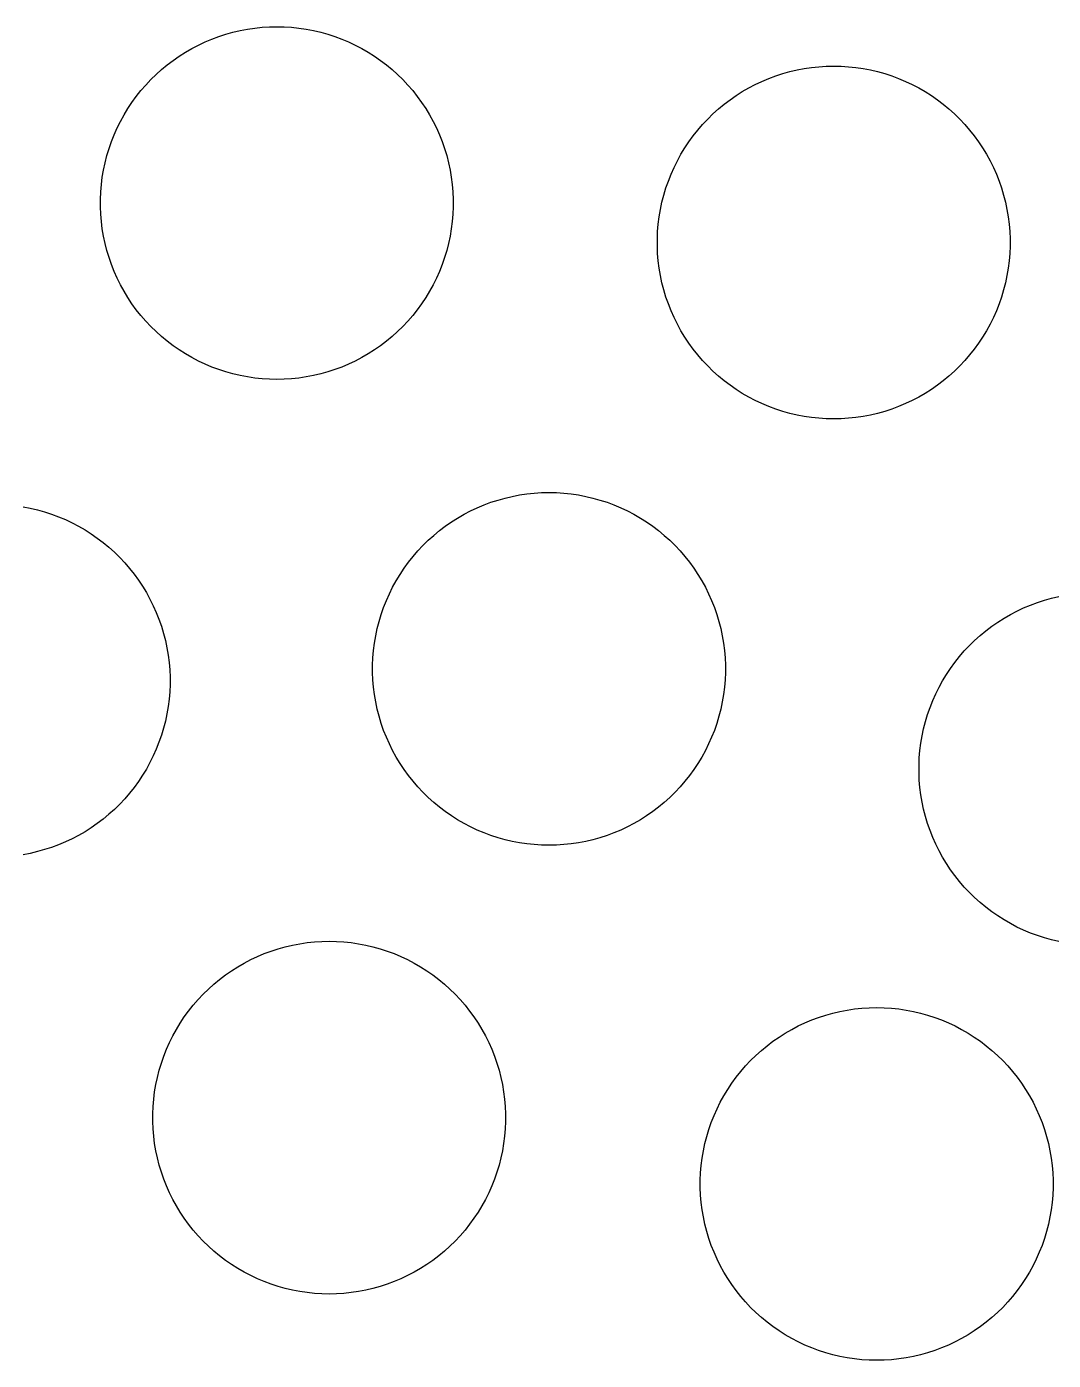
# Model space of a CAD drawing. Header units: metres. Extents: x -102 to 102, y -50 to 50.
# Drawn here: x 49.25 to 58.56, y 18.55 to 30.65 of the extents above; entities that cross this region are included whole.
import ezdxf

# ---------------------------------------------------------------- set-up
doc = ezdxf.new("R2010")
doc.units = ezdxf.units.M

msp = doc.modelspace()

# ---------------------------------------------------------------- linework, layer by layer
for p, q in [((51.1205, 30.5957), (51.1857, 30.611)), ((51.1857, 30.611), (51.2515, 30.6236)), ((51.2515, 30.6236), (51.3178, 30.6334)), ((51.3178, 30.6334), (51.3845, 30.6404)), ((51.3845, 30.6404), (51.4514, 30.6446)), ((51.4514, 30.6446), (51.5184, 30.646)), ((51.5184, 30.646), (51.5854, 30.6446)), ((51.5854, 30.6446), (51.6523, 30.6404)), ((51.6523, 30.6404), (51.7189, 30.6334)), ((51.7189, 30.6334), (51.7852, 30.6236)), ((51.7852, 30.6236), (51.851, 30.611)), ((51.851, 30.611), (51.9163, 30.5957)), ((50.8069, 30.4791), (50.8676, 30.5077)), ((50.8676, 30.5077), (50.9294, 30.5336)), ((50.9294, 30.5336), (50.9922, 30.557)), ((50.9922, 30.557), (51.0559, 30.5777)), ((51.0559, 30.5777), (51.1205, 30.5957)), ((51.9163, 30.5957), (51.9808, 30.5777)), ((51.9808, 30.5777), (52.0445, 30.557)), ((52.0445, 30.557), (52.1073, 30.5336)), ((52.1073, 30.5336), (52.1691, 30.5077)), ((52.1691, 30.5077), (52.2298, 30.4791)), ((50.5779, 30.3404), (50.6329, 30.3787)), ((50.6329, 30.3787), (50.6895, 30.4146)), ((50.6895, 30.4146), (50.7476, 30.4481)), ((50.7476, 30.4481), (50.8069, 30.4791)), ((52.2298, 30.4791), (52.2892, 30.4481)), ((52.2892, 30.4481), (52.3472, 30.4146)), ((52.3472, 30.4146), (52.4038, 30.3787)), ((52.4038, 30.3787), (52.4588, 30.3404)), ((50.4231, 30.2124), (50.4729, 30.2572)), ((50.4729, 30.2572), (50.5245, 30.2999)), ((50.5245, 30.2999), (50.5779, 30.3404)), ((52.4588, 30.3404), (52.5122, 30.2999)), ((52.5122, 30.2999), (52.5638, 30.2572)), ((52.5638, 30.2572), (52.6136, 30.2124)), ((56.1715, 30.2381), (56.2368, 30.2534)), ((56.2368, 30.2534), (56.3026, 30.266)), ((56.3026, 30.266), (56.3689, 30.2757)), ((56.3689, 30.2757), (56.4356, 30.2827)), ((56.4356, 30.2827), (56.5025, 30.287)), ((56.5025, 30.287), (56.5695, 30.2884)), ((56.5695, 30.2884), (56.6364, 30.287)), ((56.6364, 30.287), (56.7033, 30.2827)), ((56.7033, 30.2827), (56.77, 30.2757)), ((56.77, 30.2757), (56.8363, 30.266)), ((56.8363, 30.266), (56.9021, 30.2534)), ((56.9021, 30.2534), (56.9674, 30.2381)), ((50.3293, 30.1166), (50.3752, 30.1655)), ((50.3752, 30.1655), (50.4231, 30.2124)), ((52.6136, 30.2124), (52.6615, 30.1655)), ((52.6615, 30.1655), (52.7074, 30.1166)), ((55.858, 30.1215), (55.9187, 30.15)), ((55.9187, 30.15), (55.9805, 30.176)), ((55.9805, 30.176), (56.0433, 30.1994)), ((56.0433, 30.1994), (56.107, 30.2201)), ((56.107, 30.2201), (56.1715, 30.2381)), ((56.9674, 30.2381), (57.0319, 30.2201)), ((57.0319, 30.2201), (57.0956, 30.1994)), ((57.0956, 30.1994), (57.1584, 30.176)), ((57.1584, 30.176), (57.2202, 30.15)), ((57.2202, 30.15), (57.2809, 30.1215)), ((50.2045, 29.9591), (50.2439, 30.0134)), ((50.2439, 30.0134), (50.2855, 30.0659)), ((50.2855, 30.0659), (50.3293, 30.1166)), ((52.7074, 30.1166), (52.7512, 30.0659)), ((52.7512, 30.0659), (52.7928, 30.0134)), ((52.7928, 30.0134), (52.8322, 29.9591)), ((55.629, 29.9828), (55.684, 30.021)), ((55.684, 30.021), (55.7406, 30.0569)), ((55.7406, 30.0569), (55.7986, 30.0905)), ((55.7986, 30.0905), (55.858, 30.1215)), ((57.2809, 30.1215), (57.3403, 30.0905)), ((57.3403, 30.0905), (57.3983, 30.0569)), ((57.3983, 30.0569), (57.4549, 30.021)), ((57.4549, 30.021), (57.5099, 29.9828)), ((50.1327, 29.846), (50.1674, 29.9033)), ((50.1674, 29.9033), (50.2045, 29.9591)), ((52.8322, 29.9591), (52.8693, 29.9033)), ((52.8693, 29.9033), (52.904, 29.846)), ((55.4742, 29.8547), (55.524, 29.8996)), ((55.524, 29.8996), (55.5756, 29.9423)), ((55.5756, 29.9423), (55.629, 29.9828)), ((57.5099, 29.9828), (57.5633, 29.9423)), ((57.5633, 29.9423), (57.6149, 29.8996)), ((57.6149, 29.8996), (57.6647, 29.8547)), ((50.0706, 29.7272), (50.1004, 29.7873)), ((50.1004, 29.7873), (50.1327, 29.846)), ((52.904, 29.846), (52.9363, 29.7873)), ((52.9363, 29.7873), (52.9661, 29.7272)), ((55.3804, 29.759), (55.4263, 29.8078)), ((55.4263, 29.8078), (55.4742, 29.8547)), ((57.6647, 29.8547), (57.7126, 29.8078)), ((57.7126, 29.8078), (57.7585, 29.759)), ((50.0187, 29.6037), (50.0434, 29.666)), ((50.0434, 29.666), (50.0706, 29.7272)), ((52.9661, 29.7272), (52.9933, 29.666)), ((52.9933, 29.666), (53.018, 29.6037)), ((55.2556, 29.6015), (55.295, 29.6557)), ((55.295, 29.6557), (55.3366, 29.7082)), ((55.3366, 29.7082), (55.3804, 29.759)), ((57.7585, 29.759), (57.8023, 29.7082)), ((57.8023, 29.7082), (57.8439, 29.6557)), ((57.8439, 29.6557), (57.8833, 29.6015)), ((49.9773, 29.4763), (49.9967, 29.5404)), ((49.9967, 29.5404), (50.0187, 29.6037)), ((53.018, 29.6037), (53.04, 29.5404)), ((53.04, 29.5404), (53.0594, 29.4763)), ((55.1838, 29.4884), (55.2185, 29.5457)), ((55.2185, 29.5457), (55.2556, 29.6015)), ((57.8833, 29.6015), (57.9204, 29.5457)), ((57.9204, 29.5457), (57.9551, 29.4884)), ((49.9467, 29.3458), (49.9606, 29.4114)), ((49.9606, 29.4114), (49.9773, 29.4763)), ((53.0594, 29.4763), (53.0761, 29.4114)), ((53.0761, 29.4114), (53.09, 29.3458)), ((55.1217, 29.3696), (55.1515, 29.4296)), ((55.1515, 29.4296), (55.1838, 29.4884)), ((57.9551, 29.4884), (57.9874, 29.4296)), ((57.9874, 29.4296), (58.0172, 29.3696)), ((49.9271, 29.2132), (49.9355, 29.2797)), ((49.9355, 29.2797), (49.9467, 29.3458)), ((53.09, 29.3458), (53.1012, 29.2797)), ((53.1012, 29.2797), (53.1096, 29.2132)), ((55.0698, 29.2461), (55.0945, 29.3084)), ((55.0945, 29.3084), (55.1217, 29.3696)), ((58.0172, 29.3696), (58.0444, 29.3084)), ((58.0444, 29.3084), (58.0691, 29.2461)), ((49.9215, 29.1465), (49.9271, 29.2132)), ((53.1096, 29.2132), (53.1152, 29.1465)), ((55.0284, 29.1186), (55.0478, 29.1828)), ((55.0478, 29.1828), (55.0698, 29.2461)), ((58.0691, 29.2461), (58.0911, 29.1828)), ((58.0911, 29.1828), (58.1105, 29.1186)), ((49.9187, 29.0795), (49.9215, 29.1465)), ((49.9187, 29.0125), (49.9187, 29.0795)), ((53.1152, 29.1465), (53.118, 29.0795)), ((53.118, 29.0795), (53.118, 29.0125)), ((54.9978, 28.9882), (55.0117, 29.0537)), ((55.0117, 29.0537), (55.0284, 29.1186)), ((58.1105, 29.1186), (58.1272, 29.0537)), ((58.1272, 29.0537), (58.1411, 28.9882)), ((49.9215, 28.9455), (49.9187, 29.0125)), ((49.9271, 28.8788), (49.9215, 28.9455)), ((53.1152, 28.9455), (53.1096, 28.8788)), ((53.118, 29.0125), (53.1152, 28.9455)), ((54.9782, 28.8556), (54.9866, 28.9221)), ((54.9866, 28.9221), (54.9978, 28.9882)), ((58.1411, 28.9882), (58.1523, 28.9221)), ((58.1523, 28.9221), (58.1607, 28.8556)), ((49.9355, 28.8123), (49.9271, 28.8788)), ((49.9467, 28.7462), (49.9355, 28.8123)), ((53.1012, 28.8123), (53.09, 28.7462)), ((53.1096, 28.8788), (53.1012, 28.8123)), ((54.9726, 28.7888), (54.9782, 28.8556)), ((58.1607, 28.8556), (58.1663, 28.7888)), ((49.9606, 28.6806), (49.9467, 28.7462)), ((49.9773, 28.6157), (49.9606, 28.6806)), ((53.0761, 28.6806), (53.0594, 28.6157)), ((53.09, 28.7462), (53.0761, 28.6806)), ((54.9698, 28.7219), (54.9726, 28.7888)), ((54.9698, 28.6549), (54.9698, 28.7219)), ((58.1663, 28.7888), (58.1691, 28.7219)), ((58.1691, 28.7219), (58.1691, 28.6549)), ((49.9967, 28.5516), (49.9773, 28.6157)), ((50.0187, 28.4883), (49.9967, 28.5516)), ((53.04, 28.5516), (53.018, 28.4883)), ((53.0594, 28.6157), (53.04, 28.5516)), ((54.9726, 28.5879), (54.9698, 28.6549)), ((54.9782, 28.5211), (54.9726, 28.5879)), ((58.1663, 28.5879), (58.1607, 28.5211)), ((58.1691, 28.6549), (58.1663, 28.5879)), ((50.0434, 28.426), (50.0187, 28.4883)), ((53.018, 28.4883), (52.9933, 28.426)), ((54.9866, 28.4546), (54.9782, 28.5211)), ((54.9978, 28.3885), (54.9866, 28.4546)), ((58.1523, 28.4546), (58.1411, 28.3885)), ((58.1607, 28.5211), (58.1523, 28.4546)), ((50.0706, 28.3647), (50.0434, 28.426)), ((50.1004, 28.3047), (50.0706, 28.3647)), ((52.9661, 28.3647), (52.9363, 28.3047)), ((52.9933, 28.426), (52.9661, 28.3647)), ((55.0117, 28.323), (54.9978, 28.3885)), ((55.0284, 28.2581), (55.0117, 28.323)), ((58.1272, 28.323), (58.1105, 28.2581)), ((58.1411, 28.3885), (58.1272, 28.323)), ((50.1327, 28.246), (50.1004, 28.3047)), ((50.1674, 28.1887), (50.1327, 28.246)), ((50.2045, 28.1329), (50.1674, 28.1887)), ((52.8693, 28.1887), (52.8322, 28.1329)), ((52.904, 28.246), (52.8693, 28.1887)), ((52.9363, 28.3047), (52.904, 28.246)), ((55.0478, 28.1939), (55.0284, 28.2581)), ((55.0698, 28.1306), (55.0478, 28.1939)), ((58.0911, 28.1939), (58.0691, 28.1306)), ((58.1105, 28.2581), (58.0911, 28.1939)), ((50.2439, 28.0786), (50.2045, 28.1329)), ((50.2855, 28.0261), (50.2439, 28.0786)), ((52.7928, 28.0786), (52.7512, 28.0261)), ((52.8322, 28.1329), (52.7928, 28.0786)), ((55.0945, 28.0683), (55.0698, 28.1306)), ((55.1217, 28.0071), (55.0945, 28.0683)), ((58.0444, 28.0683), (58.0172, 28.0071)), ((58.0691, 28.1306), (58.0444, 28.0683)), ((50.3293, 27.9754), (50.2855, 28.0261)), ((50.3752, 27.9265), (50.3293, 27.9754)), ((52.7074, 27.9754), (52.6615, 27.9265)), ((52.7512, 28.0261), (52.7074, 27.9754)), ((55.1515, 27.9471), (55.1217, 28.0071)), ((55.1838, 27.8884), (55.1515, 27.9471)), ((57.9874, 27.9471), (57.9551, 27.8884)), ((58.0172, 28.0071), (57.9874, 27.9471)), ((50.4231, 27.8797), (50.3752, 27.9265)), ((50.4729, 27.8348), (50.4231, 27.8797)), ((50.5245, 27.7921), (50.4729, 27.8348)), ((52.5638, 27.8348), (52.5122, 27.7921)), ((52.6136, 27.8797), (52.5638, 27.8348)), ((52.6615, 27.9265), (52.6136, 27.8797)), ((55.2185, 27.831), (55.1838, 27.8884)), ((55.2556, 27.7752), (55.2185, 27.831)), ((57.9204, 27.831), (57.8833, 27.7752)), ((57.9551, 27.8884), (57.9204, 27.831)), ((50.5779, 27.7516), (50.5245, 27.7921)), ((50.6329, 27.7133), (50.5779, 27.7516)), ((50.6895, 27.6774), (50.6329, 27.7133)), ((52.4038, 27.7133), (52.3472, 27.6774)), ((52.4588, 27.7516), (52.4038, 27.7133)), ((52.5122, 27.7921), (52.4588, 27.7516)), ((55.295, 27.721), (55.2556, 27.7752)), ((55.3366, 27.6685), (55.295, 27.721)), ((57.8439, 27.721), (57.8023, 27.6685)), ((57.8833, 27.7752), (57.8439, 27.721)), ((50.7476, 27.6439), (50.6895, 27.6774)), ((50.8069, 27.6129), (50.7476, 27.6439)), ((50.8676, 27.5843), (50.8069, 27.6129)), ((50.9294, 27.5583), (50.8676, 27.5843)), ((52.1691, 27.5843), (52.1073, 27.5583)), ((52.2298, 27.6129), (52.1691, 27.5843)), ((52.2892, 27.6439), (52.2298, 27.6129)), ((52.3472, 27.6774), (52.2892, 27.6439)), ((55.3804, 27.6178), (55.3366, 27.6685)), ((55.4263, 27.5689), (55.3804, 27.6178)), ((57.7585, 27.6178), (57.7126, 27.5689)), ((57.8023, 27.6685), (57.7585, 27.6178)), ((50.9922, 27.535), (50.9294, 27.5583)), ((51.0559, 27.5143), (50.9922, 27.535)), ((51.1205, 27.4963), (51.0559, 27.5143)), ((51.1857, 27.481), (51.1205, 27.4963)), ((51.2515, 27.4684), (51.1857, 27.481)), ((51.3178, 27.4586), (51.2515, 27.4684)), ((51.7852, 27.4684), (51.7189, 27.4586)), ((51.851, 27.481), (51.7852, 27.4684)), ((51.9163, 27.4963), (51.851, 27.481)), ((51.9808, 27.5143), (51.9163, 27.4963)), ((52.0445, 27.535), (51.9808, 27.5143)), ((52.1073, 27.5583), (52.0445, 27.535)), ((55.4742, 27.522), (55.4263, 27.5689)), ((55.524, 27.4772), (55.4742, 27.522)), ((55.5756, 27.4344), (55.524, 27.4772)), ((57.6149, 27.4772), (57.5633, 27.4344)), ((57.6647, 27.522), (57.6149, 27.4772)), ((57.7126, 27.5689), (57.6647, 27.522)), ((51.3845, 27.4516), (51.3178, 27.4586)), ((51.4514, 27.4474), (51.3845, 27.4516)), ((51.5184, 27.446), (51.4514, 27.4474)), ((51.5854, 27.4474), (51.5184, 27.446)), ((51.6523, 27.4516), (51.5854, 27.4474)), ((51.7189, 27.4586), (51.6523, 27.4516)), ((55.629, 27.3939), (55.5756, 27.4344)), ((55.684, 27.3557), (55.629, 27.3939)), ((55.7406, 27.3198), (55.684, 27.3557)), ((57.4549, 27.3557), (57.3983, 27.3198)), ((57.5099, 27.3939), (57.4549, 27.3557)), ((57.5633, 27.4344), (57.5099, 27.3939)), ((55.7986, 27.2863), (55.7406, 27.3198)), ((55.858, 27.2552), (55.7986, 27.2863)), ((55.9187, 27.2267), (55.858, 27.2552)), ((55.9805, 27.2007), (55.9187, 27.2267)), ((57.2202, 27.2267), (57.1584, 27.2007)), ((57.2809, 27.2552), (57.2202, 27.2267)), ((57.3403, 27.2863), (57.2809, 27.2552)), ((57.3983, 27.3198), (57.3403, 27.2863)), ((56.0433, 27.1774), (55.9805, 27.2007)), ((56.107, 27.1566), (56.0433, 27.1774)), ((56.1715, 27.1386), (56.107, 27.1566)), ((56.2368, 27.1233), (56.1715, 27.1386)), ((56.3026, 27.1108), (56.2368, 27.1233)), ((56.3689, 27.101), (56.3026, 27.1108)), ((56.4356, 27.094), (56.3689, 27.101)), ((56.77, 27.101), (56.7033, 27.094)), ((56.8363, 27.1108), (56.77, 27.101)), ((56.9021, 27.1233), (56.8363, 27.1108)), ((56.9674, 27.1386), (56.9021, 27.1233)), ((57.0319, 27.1566), (56.9674, 27.1386)), ((57.0956, 27.1774), (57.0319, 27.1566)), ((57.1584, 27.2007), (57.0956, 27.1774)), ((56.5025, 27.0898), (56.4356, 27.094)), ((56.5695, 27.0884), (56.5025, 27.0898)), ((56.6364, 27.0898), (56.5695, 27.0884)), ((56.7033, 27.094), (56.6364, 27.0898)), ((53.5893, 26.3703), (53.6545, 26.3856)), ((53.6545, 26.3856), (53.7203, 26.3982)), ((53.7203, 26.3982), (53.7866, 26.408)), ((53.7866, 26.408), (53.8533, 26.415)), ((53.8533, 26.415), (53.9202, 26.4192)), ((53.9202, 26.4192), (53.9872, 26.4206)), ((53.9872, 26.4206), (54.0542, 26.4192)), ((54.0542, 26.4192), (54.121, 26.415)), ((54.121, 26.415), (54.1877, 26.408)), ((54.1877, 26.408), (54.254, 26.3982)), ((54.254, 26.3982), (54.3198, 26.3856)), ((54.3198, 26.3856), (54.3851, 26.3703)), ((49.217, 26.2901), (49.2828, 26.2775)), ((49.2828, 26.2775), (49.3481, 26.2622)), ((49.3481, 26.2622), (49.4126, 26.2442)), ((53.2164, 26.2227), (53.2757, 26.2537)), ((53.2757, 26.2537), (53.3364, 26.2822)), ((53.3364, 26.2822), (53.3982, 26.3082)), ((53.3982, 26.3082), (53.461, 26.3316)), ((53.461, 26.3316), (53.5247, 26.3523)), ((53.5247, 26.3523), (53.5893, 26.3703)), ((54.3851, 26.3703), (54.4496, 26.3523)), ((54.4496, 26.3523), (54.5134, 26.3316)), ((54.5134, 26.3316), (54.5762, 26.3082)), ((54.5762, 26.3082), (54.6379, 26.2822)), ((54.6379, 26.2822), (54.6986, 26.2537)), ((54.6986, 26.2537), (54.758, 26.2227)), ((49.4126, 26.2442), (49.4763, 26.2235)), ((49.4763, 26.2235), (49.5392, 26.2001)), ((49.5392, 26.2001), (49.6009, 26.1742)), ((49.6009, 26.1742), (49.6616, 26.1456)), ((49.6616, 26.1456), (49.721, 26.1146)), ((53.0467, 26.115), (53.1017, 26.1532)), ((53.1017, 26.1532), (53.1583, 26.1891)), ((53.1583, 26.1891), (53.2164, 26.2227)), ((54.758, 26.2227), (54.816, 26.1891)), ((54.816, 26.1891), (54.8726, 26.1532)), ((54.8726, 26.1532), (54.9276, 26.115)), ((49.721, 26.1146), (49.779, 26.0811)), ((49.779, 26.0811), (49.8356, 26.0452)), ((49.8356, 26.0452), (49.8906, 26.0069)), ((52.8919, 25.9869), (52.9417, 26.0318)), ((52.9417, 26.0318), (52.9933, 26.0745)), ((52.9933, 26.0745), (53.0467, 26.115)), ((54.9276, 26.115), (54.981, 26.0745)), ((54.981, 26.0745), (55.0326, 26.0318)), ((55.0326, 26.0318), (55.0824, 25.9869)), ((49.8906, 26.0069), (49.944, 25.9664)), ((49.944, 25.9664), (49.9956, 25.9237)), ((49.9956, 25.9237), (50.0454, 25.8789)), ((52.7543, 25.8405), (52.7981, 25.8912)), ((52.7981, 25.8912), (52.844, 25.94)), ((52.844, 25.94), (52.8919, 25.9869)), ((55.0824, 25.9869), (55.1303, 25.94)), ((55.1303, 25.94), (55.1762, 25.8912)), ((55.1762, 25.8912), (55.22, 25.8405)), ((50.0454, 25.8789), (50.0933, 25.832)), ((50.0933, 25.832), (50.1392, 25.7831)), ((50.1392, 25.7831), (50.183, 25.7324)), ((52.6733, 25.7337), (52.7127, 25.7879)), ((52.7127, 25.7879), (52.7543, 25.8405)), ((55.22, 25.8405), (55.2616, 25.7879)), ((55.2616, 25.7879), (55.301, 25.7337)), ((50.183, 25.7324), (50.2246, 25.6799)), ((50.2246, 25.6799), (50.264, 25.6257)), ((52.6015, 25.6206), (52.6362, 25.6779)), ((52.6362, 25.6779), (52.6733, 25.7337)), ((55.301, 25.7337), (55.3381, 25.6779)), ((55.3381, 25.6779), (55.3728, 25.6206)), ((50.264, 25.6257), (50.3011, 25.5698)), ((50.3011, 25.5698), (50.3358, 25.5125)), ((52.5394, 25.5018), (52.5692, 25.5618)), ((52.5692, 25.5618), (52.6015, 25.6206)), ((55.3728, 25.6206), (55.4051, 25.5618)), ((55.4051, 25.5618), (55.4349, 25.5018)), ((50.3358, 25.5125), (50.3681, 25.4538)), ((50.3681, 25.4538), (50.3979, 25.3938)), ((52.4875, 25.3783), (52.5122, 25.4406)), ((52.5122, 25.4406), (52.5394, 25.5018)), ((55.4349, 25.5018), (55.4621, 25.4406)), ((55.4621, 25.4406), (55.4868, 25.3783)), ((58.3538, 25.4001), (58.4166, 25.4235)), ((58.4166, 25.4235), (58.4804, 25.4442)), ((58.4804, 25.4442), (58.5449, 25.4622)), ((58.5449, 25.4622), (58.6102, 25.4775)), ((50.3979, 25.3938), (50.4251, 25.3325)), ((50.4251, 25.3325), (50.4498, 25.2702)), ((52.4461, 25.2508), (52.4655, 25.315)), ((52.4655, 25.315), (52.4875, 25.3783)), ((55.4868, 25.3783), (55.5089, 25.315)), ((55.5089, 25.315), (55.5282, 25.2508)), ((58.114, 25.2811), (58.172, 25.3146)), ((58.172, 25.3146), (58.2314, 25.3456)), ((58.2314, 25.3456), (58.2921, 25.3741)), ((58.2921, 25.3741), (58.3538, 25.4001)), ((50.4498, 25.2702), (50.4718, 25.2069)), ((50.4718, 25.2069), (50.4912, 25.1428)), ((52.4155, 25.1204), (52.4294, 25.1859)), ((52.4294, 25.1859), (52.4461, 25.2508)), ((55.5282, 25.2508), (55.5449, 25.1859)), ((55.5449, 25.1859), (55.5588, 25.1204)), ((57.8974, 25.1237), (57.949, 25.1664)), ((57.949, 25.1664), (58.0024, 25.2069)), ((58.0024, 25.2069), (58.0574, 25.2451)), ((58.0574, 25.2451), (58.114, 25.2811)), ((50.4912, 25.1428), (50.5079, 25.0779)), ((50.5079, 25.0779), (50.5218, 25.0123)), ((52.3959, 24.9878), (52.4043, 25.0543)), ((52.4043, 25.0543), (52.4155, 25.1204)), ((55.5588, 25.1204), (55.57, 25.0543)), ((55.57, 25.0543), (55.5784, 24.9878)), ((57.7997, 25.0319), (57.8475, 25.0788)), ((57.8475, 25.0788), (57.8974, 25.1237)), ((50.5218, 25.0123), (50.533, 24.9462)), ((50.533, 24.9462), (50.5414, 24.8797)), ((52.3875, 24.8541), (52.3903, 24.921)), ((52.3903, 24.921), (52.3959, 24.9878)), ((55.5784, 24.9878), (55.584, 24.921)), ((55.584, 24.921), (55.5868, 24.8541)), ((57.6684, 24.8798), (57.71, 24.9324)), ((57.71, 24.9324), (57.7538, 24.9831)), ((57.7538, 24.9831), (57.7997, 25.0319)), ((50.5414, 24.8797), (50.547, 24.813)), ((50.547, 24.813), (50.5498, 24.746)), ((52.3875, 24.7871), (52.3875, 24.8541)), ((55.5868, 24.8541), (55.5868, 24.7871)), ((57.5919, 24.7698), (57.629, 24.8256)), ((57.629, 24.8256), (57.6684, 24.8798)), ((50.5498, 24.679), (50.547, 24.612)), ((50.5498, 24.746), (50.5498, 24.679)), ((52.3903, 24.7201), (52.3875, 24.7871)), ((52.3959, 24.6533), (52.3903, 24.7201)), ((55.584, 24.7201), (55.5784, 24.6533)), ((55.5868, 24.7871), (55.584, 24.7201)), ((57.5249, 24.6537), (57.5572, 24.7125)), ((57.5572, 24.7125), (57.5919, 24.7698)), ((50.547, 24.612), (50.5414, 24.5453)), ((52.4043, 24.5868), (52.3959, 24.6533)), ((52.4155, 24.5208), (52.4043, 24.5868)), ((55.57, 24.5868), (55.5588, 24.5208)), ((55.5784, 24.6533), (55.57, 24.5868)), ((57.4678, 24.5325), (57.4951, 24.5937)), ((57.4951, 24.5937), (57.5249, 24.6537)), ((50.533, 24.4788), (50.5218, 24.4127)), ((50.5414, 24.5453), (50.533, 24.4788)), ((52.4294, 24.4552), (52.4155, 24.5208)), ((52.4461, 24.3903), (52.4294, 24.4552)), ((55.5449, 24.4552), (55.5282, 24.3903)), ((55.5588, 24.5208), (55.5449, 24.4552)), ((57.4211, 24.4069), (57.4432, 24.4702)), ((57.4432, 24.4702), (57.4678, 24.5325)), ((50.5079, 24.3472), (50.4912, 24.2822)), ((50.5218, 24.4127), (50.5079, 24.3472)), ((52.4655, 24.3261), (52.4461, 24.3903)), ((52.4875, 24.2629), (52.4655, 24.3261)), ((55.5089, 24.3261), (55.4868, 24.2629)), ((55.5282, 24.3903), (55.5089, 24.3261)), ((57.3851, 24.2778), (57.4018, 24.3427)), ((57.4018, 24.3427), (57.4211, 24.4069)), ((50.4718, 24.2181), (50.4498, 24.1548)), ((50.4912, 24.2822), (50.4718, 24.2181)), ((52.5122, 24.2005), (52.4875, 24.2629)), ((52.5394, 24.1393), (52.5122, 24.2005)), ((55.4621, 24.2005), (55.4349, 24.1393)), ((55.4868, 24.2629), (55.4621, 24.2005)), ((57.36, 24.1462), (57.3712, 24.2123)), ((57.3712, 24.2123), (57.3851, 24.2778)), ((50.4251, 24.0925), (50.3979, 24.0313)), ((50.4498, 24.1548), (50.4251, 24.0925)), ((52.5692, 24.0793), (52.5394, 24.1393)), ((52.6015, 24.0206), (52.5692, 24.0793)), ((55.4051, 24.0793), (55.3728, 24.0206)), ((55.4349, 24.1393), (55.4051, 24.0793)), ((57.346, 24.0129), (57.3516, 24.0797)), ((57.3516, 24.0797), (57.36, 24.1462)), ((50.3681, 23.9712), (50.3358, 23.9125)), ((50.3979, 24.0313), (50.3681, 23.9712)), ((52.6362, 23.9632), (52.6015, 24.0206)), ((52.6733, 23.9074), (52.6362, 23.9632)), ((55.3381, 23.9632), (55.301, 23.9074)), ((55.3728, 24.0206), (55.3381, 23.9632)), ((57.3432, 23.946), (57.346, 24.0129)), ((50.3011, 23.8552), (50.264, 23.7994)), ((50.3358, 23.9125), (50.3011, 23.8552)), ((52.7127, 23.8532), (52.6733, 23.9074)), ((52.7543, 23.8007), (52.7127, 23.8532)), ((55.2616, 23.8532), (55.22, 23.8007)), ((55.301, 23.9074), (55.2616, 23.8532)), ((57.3432, 23.879), (57.3432, 23.946)), ((57.346, 23.812), (57.3432, 23.879)), ((50.2246, 23.7451), (50.183, 23.6926)), ((50.264, 23.7994), (50.2246, 23.7451)), ((52.7981, 23.75), (52.7543, 23.8007)), ((52.844, 23.7011), (52.7981, 23.75)), ((55.1762, 23.75), (55.1303, 23.7011)), ((55.22, 23.8007), (55.1762, 23.75)), ((57.3516, 23.7452), (57.346, 23.812)), ((57.36, 23.6787), (57.3516, 23.7452)), ((50.0933, 23.593), (50.0454, 23.5462)), ((50.1392, 23.6419), (50.0933, 23.593)), ((50.183, 23.6926), (50.1392, 23.6419)), ((52.8919, 23.6542), (52.844, 23.7011)), ((52.9417, 23.6094), (52.8919, 23.6542)), ((52.9933, 23.5667), (52.9417, 23.6094)), ((55.0326, 23.6094), (54.981, 23.5667)), ((55.0824, 23.6542), (55.0326, 23.6094)), ((55.1303, 23.7011), (55.0824, 23.6542)), ((57.3712, 23.6127), (57.36, 23.6787)), ((57.3851, 23.5471), (57.3712, 23.6127)), ((49.9956, 23.5013), (49.944, 23.4586)), ((50.0454, 23.5462), (49.9956, 23.5013)), ((53.0467, 23.5261), (52.9933, 23.5667)), ((53.1017, 23.4879), (53.0467, 23.5261)), ((53.1583, 23.452), (53.1017, 23.4879)), ((54.8726, 23.4879), (54.816, 23.452)), ((54.9276, 23.5261), (54.8726, 23.4879)), ((54.981, 23.5667), (54.9276, 23.5261)), ((57.4018, 23.4822), (57.3851, 23.5471)), ((57.4211, 23.418), (57.4018, 23.4822)), ((49.8356, 23.3798), (49.779, 23.3439)), ((49.8906, 23.4181), (49.8356, 23.3798)), ((49.944, 23.4586), (49.8906, 23.4181)), ((53.2164, 23.4185), (53.1583, 23.452)), ((53.2757, 23.3874), (53.2164, 23.4185)), ((53.3364, 23.3589), (53.2757, 23.3874)), ((53.3982, 23.3329), (53.3364, 23.3589)), ((54.6379, 23.3589), (54.5762, 23.3329)), ((54.6986, 23.3874), (54.6379, 23.3589)), ((54.758, 23.4185), (54.6986, 23.3874)), ((54.816, 23.452), (54.758, 23.4185)), ((57.4432, 23.3548), (57.4211, 23.418)), ((57.4678, 23.2924), (57.4432, 23.3548)), ((49.6009, 23.2508), (49.5392, 23.2249)), ((49.6616, 23.2794), (49.6009, 23.2508)), ((49.721, 23.3104), (49.6616, 23.2794)), ((49.779, 23.3439), (49.721, 23.3104)), ((53.461, 23.3096), (53.3982, 23.3329)), ((53.5247, 23.2889), (53.461, 23.3096)), ((53.5893, 23.2708), (53.5247, 23.2889)), ((53.6545, 23.2555), (53.5893, 23.2708)), ((53.7203, 23.243), (53.6545, 23.2555)), ((53.7866, 23.2332), (53.7203, 23.243)), ((53.8533, 23.2262), (53.7866, 23.2332)), ((54.1877, 23.2332), (54.121, 23.2262)), ((54.254, 23.243), (54.1877, 23.2332)), ((54.3198, 23.2555), (54.254, 23.243)), ((54.3851, 23.2708), (54.3198, 23.2555)), ((54.4496, 23.2889), (54.3851, 23.2708)), ((54.5134, 23.3096), (54.4496, 23.2889)), ((54.5762, 23.3329), (54.5134, 23.3096)), ((57.4951, 23.2312), (57.4678, 23.2924)), ((57.5249, 23.1712), (57.4951, 23.2312)), ((49.2828, 23.1475), (49.217, 23.1349)), ((49.3481, 23.1628), (49.2828, 23.1475)), ((49.4126, 23.1808), (49.3481, 23.1628)), ((49.4763, 23.2015), (49.4126, 23.1808)), ((49.5392, 23.2249), (49.4763, 23.2015)), ((53.9202, 23.222), (53.8533, 23.2262)), ((53.9872, 23.2206), (53.9202, 23.222)), ((54.0542, 23.222), (53.9872, 23.2206)), ((54.121, 23.2262), (54.0542, 23.222)), ((57.5572, 23.1125), (57.5249, 23.1712)), ((57.5919, 23.0552), (57.5572, 23.1125)), ((57.629, 22.9993), (57.5919, 23.0552)), ((57.6684, 22.9451), (57.629, 22.9993)), ((57.71, 22.8926), (57.6684, 22.9451)), ((57.7538, 22.8419), (57.71, 22.8926)), ((57.7997, 22.793), (57.7538, 22.8419)), ((57.8475, 22.7461), (57.7997, 22.793)), ((57.8974, 22.7013), (57.8475, 22.7461)), ((57.949, 22.6586), (57.8974, 22.7013)), ((58.0024, 22.6181), (57.949, 22.6586)), ((58.0574, 22.5798), (58.0024, 22.6181)), ((58.114, 22.5439), (58.0574, 22.5798)), ((58.172, 22.5104), (58.114, 22.5439)), ((58.2314, 22.4793), (58.172, 22.5104)), ((58.2921, 22.4508), (58.2314, 22.4793)), ((58.3538, 22.4248), (58.2921, 22.4508)), ((58.4166, 22.4015), (58.3538, 22.4248)), ((58.4804, 22.3808), (58.4166, 22.4015)), ((58.5449, 22.3627), (58.4804, 22.3808)), ((51.404, 22.2376), (51.4669, 22.261)), ((51.4669, 22.261), (51.5306, 22.2817)), ((51.5306, 22.2817), (51.5951, 22.2997)), ((51.5951, 22.2997), (51.6604, 22.315)), ((51.6604, 22.315), (51.7262, 22.3276)), ((51.7262, 22.3276), (51.7925, 22.3374)), ((51.7925, 22.3374), (51.8592, 22.3444)), ((51.8592, 22.3444), (51.926, 22.3486)), ((51.926, 22.3486), (51.993, 22.35)), ((51.993, 22.35), (52.06, 22.3486)), ((52.06, 22.3486), (52.1269, 22.3444)), ((52.1269, 22.3444), (52.1936, 22.3374)), ((52.1936, 22.3374), (52.2599, 22.3276)), ((52.2599, 22.3276), (52.3257, 22.315)), ((52.3257, 22.315), (52.3909, 22.2997)), ((52.3909, 22.2997), (52.4555, 22.2817)), ((52.4555, 22.2817), (52.5192, 22.261)), ((52.5192, 22.261), (52.582, 22.2376)), ((58.6102, 22.3474), (58.5449, 22.3627)), ((51.1642, 22.1186), (51.2222, 22.1521)), ((51.2222, 22.1521), (51.2816, 22.1831)), ((51.2816, 22.1831), (51.3423, 22.2117)), ((51.3423, 22.2117), (51.404, 22.2376)), ((52.582, 22.2376), (52.6438, 22.2117)), ((52.6438, 22.2117), (52.7044, 22.1831)), ((52.7044, 22.1831), (52.7638, 22.1521)), ((52.7638, 22.1521), (52.8219, 22.1186)), ((50.9992, 22.0039), (51.0526, 22.0444)), ((51.0526, 22.0444), (51.1076, 22.0827)), ((51.1076, 22.0827), (51.1642, 22.1186)), ((52.8219, 22.1186), (52.8784, 22.0827)), ((52.8784, 22.0827), (52.9335, 22.0444)), ((52.9335, 22.0444), (52.9869, 22.0039)), ((50.8499, 21.8694), (50.8978, 21.9163)), ((50.8978, 21.9163), (50.9476, 21.9612)), ((50.9476, 21.9612), (50.9992, 22.0039)), ((52.9869, 22.0039), (53.0385, 21.9612)), ((53.0385, 21.9612), (53.0883, 21.9163)), ((53.0883, 21.9163), (53.1362, 21.8694)), ((50.7602, 21.7699), (50.804, 21.8206)), ((50.804, 21.8206), (50.8499, 21.8694)), ((53.1362, 21.8694), (53.1821, 21.8206)), ((53.1821, 21.8206), (53.2258, 21.7699)), ((50.6421, 21.6073), (50.6792, 21.6631)), ((50.6792, 21.6631), (50.7186, 21.7173)), ((50.7186, 21.7173), (50.7602, 21.7699)), ((53.2258, 21.7699), (53.2675, 21.7173)), ((53.2675, 21.7173), (53.3069, 21.6631)), ((53.3069, 21.6631), (53.3439, 21.6073)), ((56.37, 21.6363), (56.4328, 21.6597)), ((56.4328, 21.6597), (56.4966, 21.6804)), ((56.4966, 21.6804), (56.5611, 21.6984)), ((56.5611, 21.6984), (56.6264, 21.7137)), ((56.6264, 21.7137), (56.6922, 21.7263)), ((56.6922, 21.7263), (56.7585, 21.7361)), ((56.7585, 21.7361), (56.8251, 21.7431)), ((56.8251, 21.7431), (56.892, 21.7473)), ((56.892, 21.7473), (56.959, 21.7487)), ((56.959, 21.7487), (57.026, 21.7473)), ((57.026, 21.7473), (57.0929, 21.7431)), ((57.0929, 21.7431), (57.1596, 21.7361)), ((57.1596, 21.7361), (57.2259, 21.7263)), ((57.2259, 21.7263), (57.2917, 21.7137)), ((57.2917, 21.7137), (57.3569, 21.6984)), ((57.3569, 21.6984), (57.4215, 21.6804)), ((57.4215, 21.6804), (57.4852, 21.6597)), ((57.4852, 21.6597), (57.548, 21.6363)), ((50.5751, 21.4913), (50.6074, 21.55)), ((50.6074, 21.55), (50.6421, 21.6073)), ((53.3439, 21.6073), (53.3787, 21.55)), ((53.3787, 21.55), (53.4109, 21.4913)), ((56.1302, 21.5173), (56.1882, 21.5508)), ((56.1882, 21.5508), (56.2476, 21.5818)), ((56.2476, 21.5818), (56.3083, 21.6104)), ((56.3083, 21.6104), (56.37, 21.6363)), ((57.548, 21.6363), (57.6098, 21.6104)), ((57.6098, 21.6104), (57.6704, 21.5818)), ((57.6704, 21.5818), (57.7298, 21.5508)), ((57.7298, 21.5508), (57.7879, 21.5173)), ((50.5181, 21.37), (50.5453, 21.4312)), ((50.5453, 21.4312), (50.5751, 21.4913)), ((53.4109, 21.4913), (53.4408, 21.4312)), ((53.4408, 21.4312), (53.468, 21.37)), ((55.9652, 21.4026), (56.0186, 21.4431)), ((56.0186, 21.4431), (56.0736, 21.4814)), ((56.0736, 21.4814), (56.1302, 21.5173)), ((57.7879, 21.5173), (57.8445, 21.4814)), ((57.8445, 21.4814), (57.8995, 21.4431)), ((57.8995, 21.4431), (57.9529, 21.4026)), ((50.4714, 21.2444), (50.4934, 21.3077)), ((50.4934, 21.3077), (50.5181, 21.37)), ((53.468, 21.37), (53.4927, 21.3077)), ((53.4927, 21.3077), (53.5147, 21.2444)), ((55.8159, 21.2682), (55.8638, 21.315)), ((55.8638, 21.315), (55.9136, 21.3599)), ((55.9136, 21.3599), (55.9652, 21.4026)), ((57.9529, 21.4026), (58.0045, 21.3599)), ((58.0045, 21.3599), (58.0543, 21.315)), ((58.0543, 21.315), (58.1022, 21.2682)), ((50.4353, 21.1154), (50.452, 21.1803)), ((50.452, 21.1803), (50.4714, 21.2444)), ((53.5147, 21.2444), (53.5341, 21.1803)), ((53.5341, 21.1803), (53.5508, 21.1154)), ((55.7262, 21.1686), (55.77, 21.2193)), ((55.77, 21.2193), (55.8159, 21.2682)), ((58.1022, 21.2682), (58.1481, 21.2193)), ((58.1481, 21.2193), (58.1918, 21.1686)), ((50.4102, 20.9837), (50.4214, 21.0498)), ((50.4214, 21.0498), (50.4353, 21.1154)), ((53.5508, 21.1154), (53.5647, 21.0498)), ((53.5647, 21.0498), (53.5759, 20.9837)), ((55.6081, 21.006), (55.6452, 21.0618)), ((55.6452, 21.0618), (55.6846, 21.1161)), ((55.6846, 21.1161), (55.7262, 21.1686)), ((58.1918, 21.1686), (58.2335, 21.1161)), ((58.2335, 21.1161), (58.2729, 21.0618)), ((58.2729, 21.0618), (58.31, 21.006)), ((50.4018, 20.9172), (50.4102, 20.9837)), ((53.5759, 20.9837), (53.5843, 20.9172)), ((55.5411, 20.89), (55.5734, 20.9487)), ((55.5734, 20.9487), (55.6081, 21.006)), ((58.31, 21.006), (58.3447, 20.9487)), ((58.3447, 20.9487), (58.377, 20.89)), ((50.3934, 20.7835), (50.3962, 20.8504)), ((50.3962, 20.8504), (50.4018, 20.9172)), ((53.5843, 20.9172), (53.5899, 20.8504)), ((53.5899, 20.8504), (53.5927, 20.7835)), ((55.4841, 20.7687), (55.5113, 20.8299)), ((55.5113, 20.8299), (55.5411, 20.89)), ((58.377, 20.89), (58.4068, 20.8299)), ((58.4068, 20.8299), (58.434, 20.7687)), ((50.3934, 20.7165), (50.3934, 20.7835)), ((50.3962, 20.6495), (50.3934, 20.7165)), ((53.5927, 20.7165), (53.5899, 20.6495)), ((53.5927, 20.7835), (53.5927, 20.7165)), ((55.4373, 20.6431), (55.4594, 20.7064)), ((55.4594, 20.7064), (55.4841, 20.7687)), ((58.434, 20.7687), (58.4587, 20.7064)), ((58.4587, 20.7064), (58.4807, 20.6431)), ((50.4018, 20.5827), (50.3962, 20.6495)), ((50.4102, 20.5163), (50.4018, 20.5827)), ((53.5843, 20.5827), (53.5759, 20.5163)), ((53.5899, 20.6495), (53.5843, 20.5827)), ((55.4013, 20.5141), (55.418, 20.579)), ((55.418, 20.579), (55.4373, 20.6431)), ((58.4807, 20.6431), (58.5001, 20.579)), ((58.5001, 20.579), (58.5168, 20.5141)), ((50.4214, 20.4502), (50.4102, 20.5163)), ((50.4353, 20.3846), (50.4214, 20.4502)), ((53.5647, 20.4502), (53.5508, 20.3846)), ((53.5759, 20.5163), (53.5647, 20.4502)), ((55.3762, 20.3824), (55.3874, 20.4485)), ((55.3874, 20.4485), (55.4013, 20.5141)), ((58.5168, 20.5141), (58.5307, 20.4485)), ((58.5307, 20.4485), (58.5419, 20.3824)), ((50.452, 20.3197), (50.4353, 20.3846)), ((53.5508, 20.3846), (53.5341, 20.3197)), ((55.3678, 20.3159), (55.3762, 20.3824)), ((58.5419, 20.3824), (58.5503, 20.3159)), ((50.4714, 20.2556), (50.452, 20.3197)), ((50.4934, 20.1923), (50.4714, 20.2556)), ((53.5147, 20.2556), (53.4927, 20.1923)), ((53.5341, 20.3197), (53.5147, 20.2556)), ((55.3594, 20.1822), (55.3622, 20.2492)), ((55.3622, 20.2492), (55.3678, 20.3159)), ((58.5503, 20.3159), (58.5559, 20.2492)), ((58.5559, 20.2492), (58.5587, 20.1822)), ((50.5181, 20.13), (50.4934, 20.1923)), ((50.5453, 20.0687), (50.5181, 20.13)), ((53.468, 20.13), (53.4408, 20.0687)), ((53.4927, 20.1923), (53.468, 20.13)), ((55.3594, 20.1152), (55.3594, 20.1822)), ((55.3622, 20.0482), (55.3594, 20.1152)), ((58.5587, 20.1152), (58.5559, 20.0482)), ((58.5587, 20.1822), (58.5587, 20.1152)), ((50.5751, 20.0087), (50.5453, 20.0687)), ((50.6074, 19.95), (50.5751, 20.0087)), ((53.4109, 20.0087), (53.3787, 19.95)), ((53.4408, 20.0687), (53.4109, 20.0087)), ((55.3678, 19.9815), (55.3622, 20.0482)), ((55.3762, 19.915), (55.3678, 19.9815)), ((58.5503, 19.9815), (58.5419, 19.915)), ((58.5559, 20.0482), (58.5503, 19.9815)), ((50.6421, 19.8927), (50.6074, 19.95)), ((50.6792, 19.8369), (50.6421, 19.8927)), ((53.3439, 19.8927), (53.3069, 19.8369)), ((53.3787, 19.95), (53.3439, 19.8927)), ((55.3874, 19.8489), (55.3762, 19.915)), ((55.4013, 19.7833), (55.3874, 19.8489)), ((58.5307, 19.8489), (58.5168, 19.7833)), ((58.5419, 19.915), (58.5307, 19.8489)), ((50.7186, 19.7826), (50.6792, 19.8369)), ((50.7602, 19.7301), (50.7186, 19.7826)), ((50.804, 19.6794), (50.7602, 19.7301)), ((53.2258, 19.7301), (53.1821, 19.6794)), ((53.2675, 19.7826), (53.2258, 19.7301)), ((53.3069, 19.8369), (53.2675, 19.7826)), ((55.418, 19.7184), (55.4013, 19.7833)), ((58.5168, 19.7833), (58.5001, 19.7184)), ((50.8499, 19.6305), (50.804, 19.6794)), ((50.8978, 19.5836), (50.8499, 19.6305)), ((53.1362, 19.6305), (53.0883, 19.5836)), ((53.1821, 19.6794), (53.1362, 19.6305)), ((55.4373, 19.6543), (55.418, 19.7184)), ((55.4594, 19.591), (55.4373, 19.6543)), ((58.4807, 19.6543), (58.4587, 19.591)), ((58.5001, 19.7184), (58.4807, 19.6543)), ((50.9476, 19.5388), (50.8978, 19.5836)), ((50.9992, 19.4961), (50.9476, 19.5388)), ((51.0526, 19.4556), (50.9992, 19.4961)), ((52.9869, 19.4961), (52.9335, 19.4556)), ((53.0385, 19.5388), (52.9869, 19.4961)), ((53.0883, 19.5836), (53.0385, 19.5388)), ((55.4841, 19.5287), (55.4594, 19.591)), ((55.5113, 19.4675), (55.4841, 19.5287)), ((58.434, 19.5287), (58.4068, 19.4675)), ((58.4587, 19.591), (58.434, 19.5287)), ((51.1076, 19.4173), (51.0526, 19.4556)), ((51.1642, 19.3814), (51.1076, 19.4173)), ((51.2222, 19.3479), (51.1642, 19.3814)), ((52.8219, 19.3814), (52.7638, 19.3479)), ((52.8784, 19.4173), (52.8219, 19.3814)), ((52.9335, 19.4556), (52.8784, 19.4173)), ((55.5411, 19.4074), (55.5113, 19.4675)), ((55.5734, 19.3487), (55.5411, 19.4074)), ((58.377, 19.4074), (58.3447, 19.3487)), ((58.4068, 19.4675), (58.377, 19.4074)), ((51.2816, 19.3168), (51.2222, 19.3479)), ((51.3423, 19.2883), (51.2816, 19.3168)), ((51.404, 19.2623), (51.3423, 19.2883)), ((51.4669, 19.239), (51.404, 19.2623)), ((51.5306, 19.2183), (51.4669, 19.239)), ((52.5192, 19.239), (52.4555, 19.2183)), ((52.582, 19.2623), (52.5192, 19.239)), ((52.6438, 19.2883), (52.582, 19.2623)), ((52.7044, 19.3168), (52.6438, 19.2883)), ((52.7638, 19.3479), (52.7044, 19.3168)), ((55.6081, 19.2914), (55.5734, 19.3487)), ((55.6452, 19.2356), (55.6081, 19.2914)), ((55.6846, 19.1813), (55.6452, 19.2356)), ((58.2729, 19.2356), (58.2335, 19.1813)), ((58.31, 19.2914), (58.2729, 19.2356)), ((58.3447, 19.3487), (58.31, 19.2914)), ((51.5951, 19.2003), (51.5306, 19.2183)), ((51.6604, 19.185), (51.5951, 19.2003)), ((51.7262, 19.1724), (51.6604, 19.185)), ((51.7925, 19.1626), (51.7262, 19.1724)), ((51.8592, 19.1556), (51.7925, 19.1626)), ((51.926, 19.1514), (51.8592, 19.1556)), ((51.993, 19.15), (51.926, 19.1514)), ((52.06, 19.1514), (51.993, 19.15)), ((52.1269, 19.1556), (52.06, 19.1514)), ((52.1936, 19.1626), (52.1269, 19.1556)), ((52.2599, 19.1724), (52.1936, 19.1626)), ((52.3257, 19.185), (52.2599, 19.1724)), ((52.3909, 19.2003), (52.3257, 19.185)), ((52.4555, 19.2183), (52.3909, 19.2003)), ((55.7262, 19.1288), (55.6846, 19.1813)), ((55.77, 19.0781), (55.7262, 19.1288)), ((58.1918, 19.1288), (58.1481, 19.0781)), ((58.2335, 19.1813), (58.1918, 19.1288)), ((55.8159, 19.0292), (55.77, 19.0781)), ((55.8638, 18.9823), (55.8159, 19.0292)), ((58.1022, 19.0292), (58.0543, 18.9823)), ((58.1481, 19.0781), (58.1022, 19.0292)), ((55.9136, 18.9375), (55.8638, 18.9823)), ((55.9652, 18.8948), (55.9136, 18.9375)), ((56.0186, 18.8543), (55.9652, 18.8948)), ((57.9529, 18.8948), (57.8995, 18.8543)), ((58.0045, 18.9375), (57.9529, 18.8948)), ((58.0543, 18.9823), (58.0045, 18.9375)), ((56.0736, 18.816), (56.0186, 18.8543)), ((56.1302, 18.7801), (56.0736, 18.816)), ((56.1882, 18.7466), (56.1302, 18.7801)), ((57.7879, 18.7801), (57.7298, 18.7466)), ((57.8445, 18.816), (57.7879, 18.7801)), ((57.8995, 18.8543), (57.8445, 18.816)), ((56.2476, 18.7156), (56.1882, 18.7466)), ((56.3083, 18.687), (56.2476, 18.7156)), ((56.37, 18.6611), (56.3083, 18.687)), ((56.4328, 18.6377), (56.37, 18.6611)), ((56.4966, 18.617), (56.4328, 18.6377)), ((57.4852, 18.6377), (57.4215, 18.617)), ((57.548, 18.6611), (57.4852, 18.6377)), ((57.6098, 18.687), (57.548, 18.6611)), ((57.6704, 18.7156), (57.6098, 18.687)), ((57.7298, 18.7466), (57.6704, 18.7156)), ((56.5611, 18.599), (56.4966, 18.617)), ((56.6264, 18.5837), (56.5611, 18.599)), ((56.6922, 18.5711), (56.6264, 18.5837)), ((56.7585, 18.5613), (56.6922, 18.5711)), ((56.8251, 18.5543), (56.7585, 18.5613)), ((56.892, 18.5501), (56.8251, 18.5543)), ((56.959, 18.5487), (56.892, 18.5501)), ((57.026, 18.5501), (56.959, 18.5487)), ((57.0929, 18.5543), (57.026, 18.5501)), ((57.1596, 18.5613), (57.0929, 18.5543)), ((57.2259, 18.5711), (57.1596, 18.5613)), ((57.2917, 18.5837), (57.2259, 18.5711)), ((57.3569, 18.599), (57.2917, 18.5837)), ((57.4215, 18.617), (57.3569, 18.599))]:
    msp.add_line(p, q)

doc.saveas('drawing.dxf')
